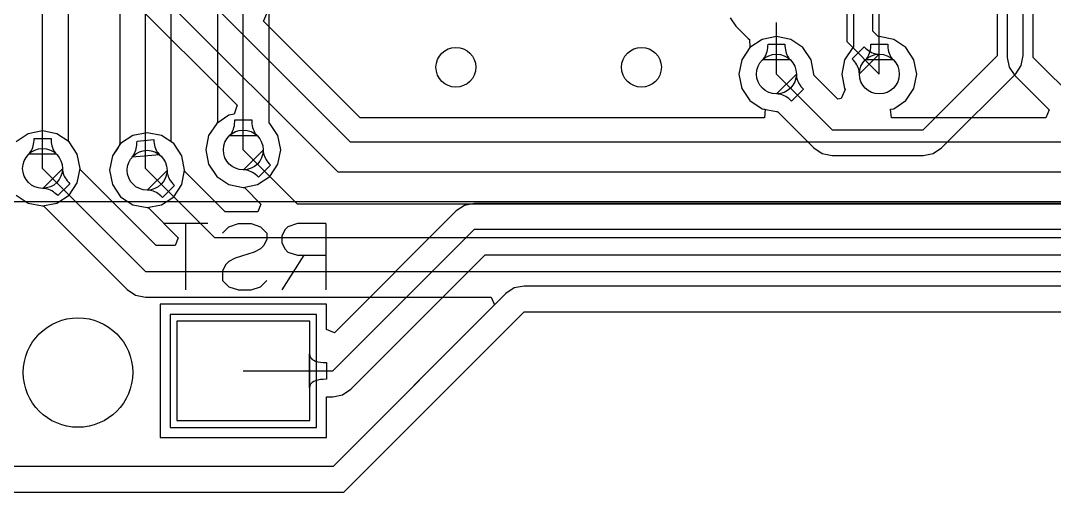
# Model space of a CAD drawing. Header units: millimetres. Extents: x 57.2 to 126.2, y 70.1 to 101.2.
# Drawn here: x 65.05 to 80.61, y 70.1 to 77.21 of the extents above; entities that cross this region are included whole.
import ezdxf

# ---------------------------------------------------------------- set-up
doc = ezdxf.new("R2010")
doc.units = ezdxf.units.MM
for name, color, linetype in [('BottomLayer', 5, 'Continuous'), ('BottomOverlay', 54, 'Continuous'), ('BottomPaste', 16, 'Continuous'), ('BottomSolder', 6, 'Continuous'), ('KeepOutLayer', 6, 'Continuous'), ('MultiLayer', 9, 'Continuous'), ('TopLayer', 1, 'Continuous')]:
    doc.layers.add(name, color=color, linetype=linetype)

# ---------------------------------------------------------------- blocks, each defined once
blk = doc.blocks.new('_______B_48')
at = {"layer": 'BottomLayer'}
for p, q in [((-0.699, 3.562), (-0.699, 1.562)), ((0.801, 3.562), (-0.699, 3.562)), ((0.801, 1.562), (0.801, 3.562)), ((-0.699, 1.562), (0.801, 1.562)), ((-0.699, -1.438), (-0.699, -3.438)), ((0.801, -1.438), (-0.699, -1.438)), ((0.801, -3.438), (0.801, -1.438)), ((-0.699, -3.438), (0.801, -3.438))]:
    blk.add_line(p, q, dxfattribs=at)
at = {"layer": 'BottomOverlay'}
blk.add_circle((0.025, 0.051), 0.824, dxfattribs=at)
at = {"layer": 'BottomPaste'}
for p, q in [((-0.699, 3.562), (-0.699, 1.562)), ((0.801, 3.562), (-0.699, 3.562)), ((0.801, 1.562), (0.801, 3.562)), ((-0.699, 1.562), (0.801, 1.562)), ((-0.699, -1.438), (-0.699, -3.438)), ((0.801, -1.438), (-0.699, -1.438)), ((0.801, -3.438), (0.801, -1.438)), ((-0.699, -3.438), (0.801, -3.438))]:
    blk.add_line(p, q, dxfattribs=at)
at = {"layer": 'BottomSolder'}
for p, q in [((-0.801, 3.663), (-0.801, 1.46)), ((0.902, 3.663), (-0.801, 3.663)), ((0.902, 1.46), (0.902, 3.663)), ((-0.801, 1.46), (0.902, 1.46)), ((-0.801, -1.337), (-0.801, -3.54)), ((0.902, -1.337), (-0.801, -1.337)), ((0.902, -3.54), (0.902, -1.337)), ((-0.801, -3.54), (0.902, -3.54))]:
    blk.add_line(p, q, dxfattribs=at)
blk = doc.blocks.new('SSH1106_B_50')
at = {"layer": 'BottomOverlay'}
blk.add_line((37.362, -2.134), (2.762, -2.134), dxfattribs=at)

msp = doc.modelspace()

# ---------------------------------------------------------------- linework, layer by layer
at = {"layer": 'BottomLayer'}
for p, q in [((68.014, 84.023), (68.014, 75.677)), ((68.402, 75.26), (68.402, 84.023)), ((66.541, 83.871), (66.541, 75.356)), ((66.929, 74.981), (66.929, 83.871)), ((68.791, 75.677), (68.791, 83.862)), ((67.317, 75.386), (67.317, 83.71)), ((65.38, 74.981), (65.38, 83.541)), ((65.768, 75.398), (65.768, 83.38)), ((79.756, 76.683), (79.756, 80.721)), ((77.59, 80.518), (77.59, 76.82)), ((77.978, 76.403), (77.978, 80.518)), ((80.144, 76.683), (80.144, 80.56)), ((76.212, 76.925), (76.029, 76.803)), ((76.429, 76.968), (76.212, 76.925)), ((76.645, 76.925), (76.429, 76.968)), ((76.828, 76.803), (76.645, 76.925)), ((76.029, 76.803), (75.907, 76.619)), ((76.95, 76.619), (76.828, 76.803)), ((77.579, 76.803), (77.456, 76.619)), ((77.587, 76.808), (77.579, 76.803)), ((77.589, 76.816), (77.587, 76.808)), ((77.59, 76.82), (77.589, 76.816)), ((77.83, 76.718), (77.838, 76.742)), ((77.838, 76.742), (77.844, 76.768)), ((77.844, 76.768), (77.848, 76.796)), ((77.848, 76.796), (77.85, 76.825)), ((77.85, 76.825), (77.851, 76.855)), ((77.851, 76.855), (78.105, 76.855)), ((78.105, 76.855), (78.106, 76.825)), ((78.106, 76.825), (78.108, 76.796)), ((78.108, 76.796), (78.112, 76.768)), ((78.112, 76.768), (78.118, 76.742)), ((78.118, 76.742), (78.126, 76.718)), ((75.907, 76.619), (75.864, 76.403)), ((76.993, 76.403), (76.95, 76.619)), ((77.456, 76.619), (77.413, 76.403)), ((77.768, 76.617), (77.784, 76.634)), ((78.188, 76.617), (77.768, 76.617)), ((77.784, 76.634), (77.798, 76.653)), ((77.798, 76.653), (77.81, 76.673)), ((77.81, 76.673), (77.821, 76.694)), ((77.821, 76.694), (77.83, 76.718)), ((78.126, 76.718), (78.135, 76.694)), ((78.135, 76.694), (78.146, 76.673)), ((78.146, 76.673), (78.158, 76.653)), ((78.158, 76.653), (78.172, 76.634)), ((78.172, 76.634), (78.188, 76.617)), ((78.638, 75.565), (79.756, 76.683)), ((80.115, 76.534), (80.144, 76.683)), ((80.031, 76.408), (80.115, 76.534)), ((75.864, 76.403), (75.907, 76.187)), ((76.429, 76.403), (77.267, 75.565)), ((76.432, 76.103), (76.729, 76.4)), ((76.729, 76.4), (76.729, 76.377)), ((76.729, 76.377), (76.733, 76.354)), ((76.733, 76.354), (76.738, 76.331)), ((76.738, 76.331), (76.746, 76.308)), ((76.746, 76.308), (76.755, 76.285)), ((76.755, 76.285), (76.767, 76.263)), ((76.767, 76.263), (76.782, 76.24)), ((76.991, 76.393), (76.993, 76.403)), ((76.995, 76.387), (76.991, 76.393)), ((76.998, 76.383), (76.995, 76.387)), ((77.355, 76.027), (76.998, 76.383)), ((77.413, 76.403), (77.456, 76.187)), ((78.913, 75.29), (80.031, 76.408)), ((75.907, 76.187), (76.029, 76.004)), ((76.455, 76.102), (76.432, 76.103)), ((76.478, 76.099), (76.455, 76.102)), ((76.838, 76.174), (76.658, 75.994)), ((76.782, 76.24), (76.798, 76.218)), ((76.798, 76.218), (76.817, 76.196)), ((76.817, 76.196), (76.838, 76.174)), ((77.466, 76.172), (77.406, 76.034)), ((77.456, 76.187), (77.466, 76.172)), ((76.029, 76.004), (76.212, 75.881)), ((76.501, 76.094), (76.478, 76.099)), ((76.524, 76.086), (76.501, 76.094)), ((76.546, 76.076), (76.524, 76.086)), ((76.569, 76.064), (76.546, 76.076)), ((76.591, 76.05), (76.569, 76.064)), ((76.614, 76.034), (76.591, 76.05)), ((76.636, 76.015), (76.614, 76.034)), ((76.658, 75.994), (76.636, 76.015)), ((77.406, 76.034), (77.355, 76.027)), ((76.212, 75.881), (76.429, 75.838)), ((76.429, 75.838), (76.439, 75.84)), ((76.439, 75.84), (76.445, 75.836)), ((76.445, 75.836), (76.449, 75.833)), ((76.449, 75.833), (76.992, 75.29)), ((68.003, 75.66), (67.88, 75.476)), ((68.011, 75.665), (68.003, 75.66)), ((68.013, 75.673), (68.011, 75.665)), ((68.014, 75.677), (68.013, 75.673)), ((68.268, 75.625), (68.272, 75.653)), ((68.272, 75.653), (68.274, 75.682)), ((68.274, 75.682), (68.275, 75.712)), ((68.275, 75.712), (68.529, 75.712)), ((68.529, 75.712), (68.53, 75.682)), ((68.53, 75.682), (68.533, 75.653)), ((68.533, 75.653), (68.537, 75.625)), ((68.791, 75.673), (68.791, 75.677)), ((68.793, 75.665), (68.791, 75.673)), ((68.802, 75.66), (68.793, 75.665)), ((68.924, 75.476), (68.802, 75.66)), ((68.192, 75.474), (68.208, 75.491)), ((68.208, 75.491), (68.222, 75.51)), ((68.222, 75.51), (68.235, 75.53)), ((68.235, 75.53), (68.245, 75.551)), ((68.245, 75.551), (68.254, 75.575)), ((68.254, 75.575), (68.262, 75.599)), ((68.262, 75.599), (68.268, 75.625)), ((68.537, 75.625), (68.542, 75.599)), ((68.542, 75.599), (68.55, 75.575)), ((68.55, 75.575), (68.559, 75.551)), ((68.559, 75.551), (68.57, 75.53)), ((68.57, 75.53), (68.582, 75.51)), ((68.582, 75.51), (68.596, 75.491)), ((68.596, 75.491), (68.612, 75.474)), ((77.267, 75.565), (78.638, 75.565)), ((65.239, 75.32), (65.245, 75.346)), ((65.245, 75.346), (65.249, 75.373)), ((65.249, 75.373), (65.252, 75.402)), ((65.252, 75.402), (65.253, 75.433)), ((65.253, 75.433), (65.507, 75.433)), ((65.507, 75.433), (65.507, 75.402)), ((65.507, 75.402), (65.51, 75.373)), ((65.51, 75.373), (65.514, 75.346)), ((65.514, 75.346), (65.52, 75.32)), ((65.769, 75.393), (65.768, 75.398)), ((65.77, 75.386), (65.769, 75.393)), ((65.779, 75.38), (65.77, 75.386)), ((65.901, 75.197), (65.779, 75.38)), ((66.534, 75.327), (66.532, 75.323)), ((66.536, 75.332), (66.534, 75.327)), ((66.538, 75.339), (66.536, 75.332)), ((66.54, 75.349), (66.538, 75.339)), ((66.541, 75.356), (66.54, 75.349)), ((66.795, 75.307), (66.799, 75.334)), ((66.799, 75.334), (66.801, 75.363)), ((66.801, 75.363), (66.802, 75.394)), ((66.802, 75.394), (67.056, 75.418)), ((67.056, 75.418), (67.057, 75.387)), ((67.057, 75.387), (67.06, 75.358)), ((67.06, 75.358), (67.064, 75.331)), ((67.064, 75.331), (67.07, 75.305)), ((67.318, 75.383), (67.317, 75.386)), ((67.319, 75.379), (67.318, 75.383)), ((67.321, 75.377), (67.319, 75.379)), ((67.354, 75.355), (67.321, 75.377)), ((67.321, 75.377), (67.321, 75.377)), ((67.476, 75.172), (67.354, 75.355)), ((67.88, 75.476), (67.837, 75.26)), ((68.612, 75.474), (68.192, 75.474)), ((68.967, 75.26), (68.924, 75.476)), ((65.17, 75.195), (65.185, 75.212)), ((65.59, 75.195), (65.17, 75.195)), ((65.185, 75.212), (65.199, 75.231)), ((65.199, 75.231), (65.212, 75.251)), ((65.212, 75.251), (65.223, 75.272)), ((65.223, 75.272), (65.232, 75.295)), ((65.232, 75.295), (65.239, 75.32)), ((65.52, 75.32), (65.527, 75.295)), ((65.527, 75.295), (65.536, 75.272)), ((65.536, 75.272), (65.547, 75.251)), ((65.547, 75.251), (65.56, 75.231)), ((65.56, 75.231), (65.574, 75.212)), ((65.574, 75.212), (65.59, 75.195)), ((65.944, 74.981), (65.901, 75.197)), ((66.433, 75.172), (66.39, 74.955)), ((66.516, 75.296), (66.433, 75.172)), ((66.523, 75.311), (66.516, 75.296)), ((66.531, 75.32), (66.523, 75.311)), ((66.532, 75.323), (66.531, 75.321)), ((66.531, 75.321), (66.531, 75.32)), ((67.146, 75.187), (66.727, 75.151)), ((66.727, 75.151), (66.741, 75.169)), ((66.741, 75.169), (66.754, 75.189)), ((66.754, 75.189), (66.765, 75.21)), ((66.765, 75.21), (66.775, 75.232)), ((66.775, 75.232), (66.783, 75.255)), ((66.783, 75.255), (66.79, 75.28)), ((66.79, 75.28), (66.795, 75.307)), ((67.07, 75.305), (67.078, 75.281)), ((67.078, 75.281), (67.088, 75.259)), ((67.088, 75.259), (67.1, 75.239)), ((67.1, 75.239), (67.113, 75.22)), ((67.113, 75.22), (67.128, 75.202)), ((67.128, 75.202), (67.146, 75.187)), ((67.519, 74.955), (67.476, 75.172)), ((67.837, 75.26), (67.88, 75.044)), ((68.924, 75.044), (68.967, 75.26)), ((76.992, 75.29), (77.118, 75.206)), ((77.118, 75.206), (77.267, 75.177)), ((77.267, 75.177), (78.638, 75.177)), ((78.638, 75.177), (78.787, 75.206)), ((78.787, 75.206), (78.913, 75.29)), ((67.88, 75.044), (68.003, 74.861)), ((68.802, 74.861), (68.924, 75.044)), ((65.901, 74.765), (65.944, 74.981)), ((66.39, 74.955), (66.433, 74.739)), ((66.929, 74.981), (66.954, 74.955)), ((67.476, 74.739), (67.519, 74.955)), ((68.003, 74.861), (68.186, 74.738)), ((68.618, 74.738), (68.802, 74.861)), ((65.779, 74.581), (65.901, 74.765)), ((66.433, 74.739), (66.555, 74.556)), ((67.354, 74.556), (67.476, 74.739)), ((68.186, 74.738), (68.402, 74.695)), ((68.402, 74.695), (68.618, 74.738)), ((64.98, 74.581), (65.163, 74.459)), ((65.596, 74.459), (65.779, 74.581)), ((66.555, 74.556), (66.738, 74.434)), ((67.171, 74.434), (67.354, 74.556)), ((65.163, 74.459), (65.38, 74.416)), ((65.38, 74.416), (65.596, 74.459)), ((66.738, 74.434), (66.954, 74.391)), ((66.954, 74.391), (67.171, 74.434)), ((71.733, 74.425), (71.607, 74.341)), ((71.882, 74.455), (71.733, 74.425)), ((88.229, 74.455), (71.882, 74.455)), ((71.607, 74.341), (69.774, 72.507)), ((69.748, 71.933), (71.882, 74.066)), ((71.882, 74.066), (88.621, 74.066)), ((70.023, 71.658), (72.043, 73.678)), ((72.043, 73.678), (88.293, 73.678)), ((72.481, 73.181), (72.355, 73.096)), ((72.63, 73.21), (72.481, 73.181)), ((85.674, 73.21), (72.63, 73.21)), ((72.355, 73.096), (69.753, 70.494)), ((69.656, 72.937), (67.148, 72.937)), ((67.148, 72.937), (67.148, 70.929)), ((69.656, 72.556), (69.656, 72.937)), ((69.774, 72.507), (69.656, 72.556)), ((69.399, 71.679), (69.399, 72.187)), ((69.399, 72.187), (69.402, 72.163)), ((69.402, 72.163), (69.409, 72.141)), ((69.409, 72.141), (69.422, 72.122)), ((69.422, 72.122), (69.44, 72.106)), ((69.44, 72.106), (69.463, 72.092)), ((69.463, 72.092), (69.491, 72.08)), ((69.491, 72.08), (69.524, 72.071)), ((69.524, 72.071), (69.562, 72.065)), ((69.562, 72.065), (69.605, 72.061)), ((69.605, 72.061), (69.653, 72.06)), ((69.653, 72.06), (69.653, 71.806)), ((68.402, 71.933), (69.748, 71.933)), ((69.44, 71.76), (69.422, 71.744)), ((69.463, 71.774), (69.44, 71.76)), ((69.491, 71.785), (69.463, 71.774)), ((69.524, 71.794), (69.491, 71.785)), ((69.562, 71.801), (69.524, 71.794)), ((69.605, 71.805), (69.562, 71.801)), ((69.653, 71.806), (69.605, 71.805)), ((69.402, 71.703), (69.399, 71.679)), ((69.409, 71.725), (69.402, 71.703)), ((69.422, 71.744), (69.409, 71.725)), ((69.897, 71.574), (70.023, 71.658)), ((69.656, 70.929), (69.656, 71.544)), ((69.656, 71.544), (69.748, 71.544)), ((69.748, 71.544), (69.897, 71.574)), ((67.148, 70.929), (69.656, 70.929)), ((69.753, 70.494), (60.412, 70.494))]:
    msp.add_line(p, q, dxfattribs=at)
for centre in [(71.603, 76.505), (74.397, 76.505), (76.429, 76.403), (77.978, 76.403), (68.402, 75.26), (65.38, 74.981), (66.954, 74.955)]:
    msp.add_circle(centre, 0.3, dxfattribs=at)
at = {"layer": 'BottomOverlay'}
for p, q in [((67.866, 74.152), (67.2, 74.152)), ((67.533, 74.152), (67.533, 73.152)), ((68.09, 74.009), (68.185, 74.104)), ((68.185, 74.104), (68.328, 74.152)), ((68.328, 74.152), (68.518, 74.152)), ((68.518, 74.152), (68.661, 74.104)), ((68.661, 74.104), (68.757, 74.009)), ((69.075, 74.104), (69.028, 74.057)), ((69.218, 74.152), (69.075, 74.104)), ((69.647, 74.152), (69.218, 74.152)), ((69.647, 74.152), (69.647, 73.152)), ((68.757, 74.009), (68.757, 73.914)), ((69.028, 74.057), (68.98, 73.961)), ((68.98, 73.961), (68.98, 73.866)), ((68.661, 73.771), (68.566, 73.723)), ((68.709, 73.819), (68.661, 73.771)), ((68.757, 73.914), (68.709, 73.819)), ((68.98, 73.866), (69.028, 73.771)), ((69.028, 73.771), (69.075, 73.723)), ((68.28, 73.628), (68.185, 73.58)), ((68.566, 73.723), (68.28, 73.628)), ((69.314, 73.676), (68.98, 73.152)), ((69.075, 73.723), (69.218, 73.676)), ((69.218, 73.676), (69.647, 73.676)), ((68.138, 73.533), (68.09, 73.438)), ((68.185, 73.58), (68.138, 73.533)), ((68.09, 73.438), (68.09, 73.295)), ((68.09, 73.295), (68.185, 73.2)), ((68.185, 73.2), (68.328, 73.152)), ((68.328, 73.152), (68.518, 73.152)), ((68.518, 73.152), (68.661, 73.2)), ((68.661, 73.2), (68.757, 73.295))]:
    msp.add_line(p, q, dxfattribs=at)
at = {"layer": 'KeepOutLayer'}
for p, q in [((69.912, 70.103), (72.63, 72.822)), ((72.63, 72.822), (85.674, 72.822)), ((59.461, 70.106), (69.912, 70.106))]:
    msp.add_line(p, q, dxfattribs=at)
at = {"layer": 'MultiLayer'}
for centre in [(71.603, 76.505), (74.397, 76.505), (76.429, 76.403), (77.978, 76.403), (68.402, 75.26), (65.38, 74.981), (66.954, 74.955)]:
    msp.add_circle(centre, 0.3, dxfattribs=at)
at = {"layer": 'TopLayer'}
for p, q in [((64.838, 80.558), (70.013, 75.384)), ((64.846, 79.908), (69.825, 74.93)), ((64.697, 79.547), (68.308, 75.936)), ((77.492, 76.89), (77.492, 79.68)), ((80.292, 76.655), (80.292, 79.68)), ((68.708, 77.199), (68.761, 77.326)), ((70.162, 75.745), (68.708, 77.199)), ((75.733, 77.252), (75.817, 77.126)), ((77.88, 77.051), (77.88, 77.326)), ((79.903, 77.326), (79.903, 76.655)), ((75.817, 77.126), (76.002, 76.941)), ((76.429, 76.403), (76.429, 77.178)), ((77.958, 76.973), (77.88, 77.051)), ((76.002, 76.941), (76.025, 76.925)), ((76.025, 76.925), (76.029, 76.803)), ((77.492, 76.89), (77.978, 76.403)), ((77.962, 76.97), (77.958, 76.973)), ((77.968, 76.966), (77.962, 76.97)), ((77.978, 76.968), (77.968, 76.966)), ((78.194, 76.925), (77.978, 76.968)), ((78.377, 76.803), (78.194, 76.925)), ((76.029, 76.803), (75.907, 76.619)), ((76.281, 76.718), (76.288, 76.742)), ((76.288, 76.742), (76.294, 76.768)), ((76.294, 76.768), (76.298, 76.796)), ((76.298, 76.796), (76.301, 76.825)), ((76.301, 76.825), (76.302, 76.855)), ((76.302, 76.855), (76.556, 76.855)), ((76.556, 76.855), (76.556, 76.825)), ((76.556, 76.825), (76.559, 76.796)), ((76.559, 76.796), (76.563, 76.768)), ((76.563, 76.768), (76.569, 76.742)), ((76.569, 76.742), (76.576, 76.718)), ((77.569, 76.633), (77.748, 76.812)), ((77.748, 76.812), (77.77, 76.791)), ((77.77, 76.791), (77.793, 76.773)), ((77.793, 76.773), (77.815, 76.756)), ((77.815, 76.756), (77.838, 76.742)), ((77.838, 76.742), (77.86, 76.73)), ((77.86, 76.73), (77.883, 76.72)), ((78.5, 76.619), (78.377, 76.803)), ((75.907, 76.619), (75.864, 76.403)), ((76.219, 76.617), (76.234, 76.634)), ((76.639, 76.617), (76.219, 76.617)), ((76.234, 76.634), (76.248, 76.653)), ((76.248, 76.653), (76.261, 76.673)), ((76.261, 76.673), (76.272, 76.694)), ((76.272, 76.694), (76.281, 76.718)), ((76.576, 76.718), (76.585, 76.694)), ((76.585, 76.694), (76.596, 76.673)), ((76.596, 76.673), (76.609, 76.653)), ((76.609, 76.653), (76.623, 76.634)), ((76.623, 76.634), (76.639, 76.617)), ((77.59, 76.611), (77.569, 76.633)), ((77.608, 76.588), (77.59, 76.611)), ((77.625, 76.566), (77.608, 76.588)), ((77.975, 76.703), (77.678, 76.406)), ((77.883, 76.72), (77.906, 76.713)), ((77.906, 76.713), (77.929, 76.707)), ((77.929, 76.707), (77.952, 76.704)), ((77.952, 76.704), (77.975, 76.703)), ((78.543, 76.403), (78.5, 76.619)), ((79.903, 76.655), (79.933, 76.506)), ((80.292, 76.655), (81.082, 75.865)), ((77.639, 76.544), (77.625, 76.566)), ((77.651, 76.521), (77.639, 76.544)), ((77.661, 76.498), (77.651, 76.521)), ((77.669, 76.475), (77.661, 76.498)), ((77.674, 76.452), (77.669, 76.475)), ((77.677, 76.429), (77.674, 76.452)), ((77.678, 76.406), (77.677, 76.429)), ((79.933, 76.506), (80.017, 76.38)), ((75.864, 76.403), (75.907, 76.187)), ((78.5, 76.187), (78.543, 76.403)), ((80.017, 76.38), (80.535, 75.862)), ((75.907, 76.187), (76.029, 76.004)), ((78.377, 76.004), (78.5, 76.187)), ((76.029, 76.004), (76.212, 75.881)), ((78.194, 75.881), (78.377, 76.004)), ((68.266, 75.798), (68.186, 75.782)), ((68.308, 75.936), (68.266, 75.798)), ((76.212, 75.881), (76.26, 75.872)), ((76.26, 75.872), (76.247, 75.745)), ((78.147, 75.872), (78.194, 75.881)), ((78.159, 75.745), (78.147, 75.872)), ((80.535, 75.862), (80.486, 75.745)), ((68.003, 75.66), (67.88, 75.476)), ((68.186, 75.782), (68.003, 75.66)), ((76.247, 75.745), (70.162, 75.745)), ((80.486, 75.745), (78.159, 75.745)), ((65.163, 75.503), (64.98, 75.38)), ((65.38, 75.546), (65.163, 75.503)), ((65.596, 75.503), (65.38, 75.546)), ((65.779, 75.38), (65.596, 75.503)), ((66.954, 75.52), (66.738, 75.477)), ((67.171, 75.477), (66.954, 75.52)), ((65.901, 75.197), (65.779, 75.38)), ((66.555, 75.355), (66.433, 75.172)), ((66.738, 75.477), (66.555, 75.355)), ((67.354, 75.355), (67.171, 75.477)), ((67.476, 75.172), (67.354, 75.355)), ((67.88, 75.476), (67.837, 75.26)), ((70.013, 75.384), (89.049, 75.384)), ((65.944, 74.981), (65.901, 75.197)), ((66.433, 75.172), (66.39, 74.955)), ((67.519, 74.955), (67.476, 75.172)), ((67.837, 75.26), (67.88, 75.044)), ((68.402, 75.26), (69.215, 74.447)), ((68.405, 74.96), (68.702, 75.257)), ((68.702, 75.257), (68.703, 75.234)), ((68.703, 75.234), (68.706, 75.211)), ((68.706, 75.211), (68.712, 75.188)), ((68.712, 75.188), (68.719, 75.165)), ((67.88, 75.044), (68.003, 74.861)), ((68.811, 75.031), (68.632, 74.851)), ((68.719, 75.165), (68.729, 75.142)), ((68.729, 75.142), (68.741, 75.12)), ((68.741, 75.12), (68.755, 75.097)), ((68.755, 75.097), (68.772, 75.075)), ((68.772, 75.075), (68.79, 75.053)), ((68.79, 75.053), (68.811, 75.031)), ((65.38, 74.981), (66.929, 73.431)), ((65.383, 74.681), (65.68, 74.978)), ((65.68, 74.978), (65.68, 74.955)), ((65.68, 74.955), (65.684, 74.932)), ((65.684, 74.932), (65.689, 74.909)), ((65.689, 74.909), (65.697, 74.886)), ((65.697, 74.886), (65.706, 74.863)), ((65.706, 74.863), (65.718, 74.84)), ((65.942, 74.971), (65.944, 74.981)), ((65.946, 74.964), (65.942, 74.971)), ((65.949, 74.96), (65.946, 74.964)), ((67.09, 73.82), (65.949, 74.96)), ((66.39, 74.955), (66.433, 74.739)), ((66.954, 74.955), (67.97, 73.939)), ((66.957, 74.655), (67.254, 74.952)), ((67.254, 74.952), (67.255, 74.929)), ((67.255, 74.929), (67.258, 74.906)), ((67.258, 74.906), (67.264, 74.883)), ((67.264, 74.883), (67.271, 74.86)), ((67.271, 74.86), (67.281, 74.838)), ((67.517, 74.945), (67.519, 74.955)), ((67.521, 74.939), (67.517, 74.945)), ((67.524, 74.935), (67.521, 74.939)), ((68.131, 74.328), (67.524, 74.935)), ((68.003, 74.861), (68.186, 74.738)), ((68.428, 74.959), (68.405, 74.96)), ((68.451, 74.956), (68.428, 74.959)), ((68.474, 74.951), (68.451, 74.956)), ((68.497, 74.943), (68.474, 74.951)), ((68.52, 74.933), (68.497, 74.943)), ((68.543, 74.921), (68.52, 74.933)), ((68.565, 74.907), (68.543, 74.921)), ((68.587, 74.891), (68.565, 74.907)), ((68.61, 74.872), (68.587, 74.891)), ((68.632, 74.851), (68.61, 74.872)), ((69.825, 74.93), (89.662, 74.93)), ((65.789, 74.751), (65.609, 74.572)), ((65.718, 74.84), (65.733, 74.818)), ((65.733, 74.818), (65.749, 74.796)), ((65.749, 74.796), (65.768, 74.773)), ((65.768, 74.773), (65.789, 74.751)), ((66.433, 74.739), (66.555, 74.556)), ((67.364, 74.726), (67.184, 74.546)), ((67.281, 74.838), (67.293, 74.815)), ((67.293, 74.815), (67.307, 74.793)), ((67.307, 74.793), (67.324, 74.77)), ((67.324, 74.77), (67.343, 74.748)), ((67.343, 74.748), (67.364, 74.726)), ((68.186, 74.738), (68.402, 74.695)), ((64.98, 74.581), (65.163, 74.459)), ((65.406, 74.68), (65.383, 74.681)), ((65.429, 74.677), (65.406, 74.68)), ((65.452, 74.671), (65.429, 74.677)), ((65.475, 74.664), (65.452, 74.671)), ((65.497, 74.654), (65.475, 74.664)), ((65.52, 74.642), (65.497, 74.654)), ((65.542, 74.628), (65.52, 74.642)), ((65.565, 74.611), (65.542, 74.628)), ((65.587, 74.593), (65.565, 74.611)), ((65.609, 74.572), (65.587, 74.593)), ((66.555, 74.556), (66.738, 74.434)), ((66.981, 74.655), (66.957, 74.655)), ((67.004, 74.651), (66.981, 74.655)), ((67.027, 74.646), (67.004, 74.651)), ((67.049, 74.638), (67.027, 74.646)), ((67.072, 74.629), (67.049, 74.638)), ((67.095, 74.617), (67.072, 74.629)), ((67.117, 74.602), (67.095, 74.617)), ((67.14, 74.586), (67.117, 74.602)), ((67.162, 74.567), (67.14, 74.586)), ((67.184, 74.546), (67.162, 74.567)), ((68.402, 74.695), (68.412, 74.697)), ((68.412, 74.697), (68.419, 74.693)), ((68.419, 74.693), (68.423, 74.69)), ((68.423, 74.69), (68.668, 74.445)), ((65.163, 74.459), (65.38, 74.416)), ((65.38, 74.416), (65.39, 74.418)), ((65.39, 74.418), (65.396, 74.414)), ((65.396, 74.414), (65.4, 74.411)), ((65.4, 74.411), (66.654, 73.157)), ((66.738, 74.434), (66.954, 74.391)), ((66.954, 74.391), (66.965, 74.393)), ((66.965, 74.393), (66.971, 74.389)), ((68.668, 74.445), (68.619, 74.328)), ((69.215, 74.447), (86.817, 74.447)), ((66.971, 74.389), (66.975, 74.386)), ((66.975, 74.386), (67.423, 73.937)), ((68.619, 74.328), (68.131, 74.328)), ((67.423, 73.937), (67.375, 73.82)), ((67.97, 73.939), (86.512, 73.939)), ((67.375, 73.82), (67.09, 73.82)), ((66.929, 73.431), (86.055, 73.431)), ((66.654, 73.157), (66.78, 73.073)), ((66.78, 73.073), (66.929, 73.043)), ((66.929, 73.043), (72.136, 73.043)), ((72.136, 73.043), (72.184, 72.926)), ((72.184, 72.926), (69.753, 70.494)), ((69.753, 70.494), (60.412, 70.494))]:
    msp.add_line(p, q, dxfattribs=at)
for centre in [(71.603, 76.505), (74.397, 76.505), (76.429, 76.403), (77.978, 76.403), (68.402, 75.26), (65.38, 74.981), (66.954, 74.955)]:
    msp.add_circle(centre, 0.3, dxfattribs=at)

# ---------------------------------------------------------------- block references
for name, p, rotation in [('SSH1106_B_50', (99.318, 72.35), 180), ('_______B_48', (65.964, 71.882), 90)]:
    msp.add_blockref(name, p, dxfattribs=dict(rotation=rotation))

doc.saveas('drawing.dxf')
